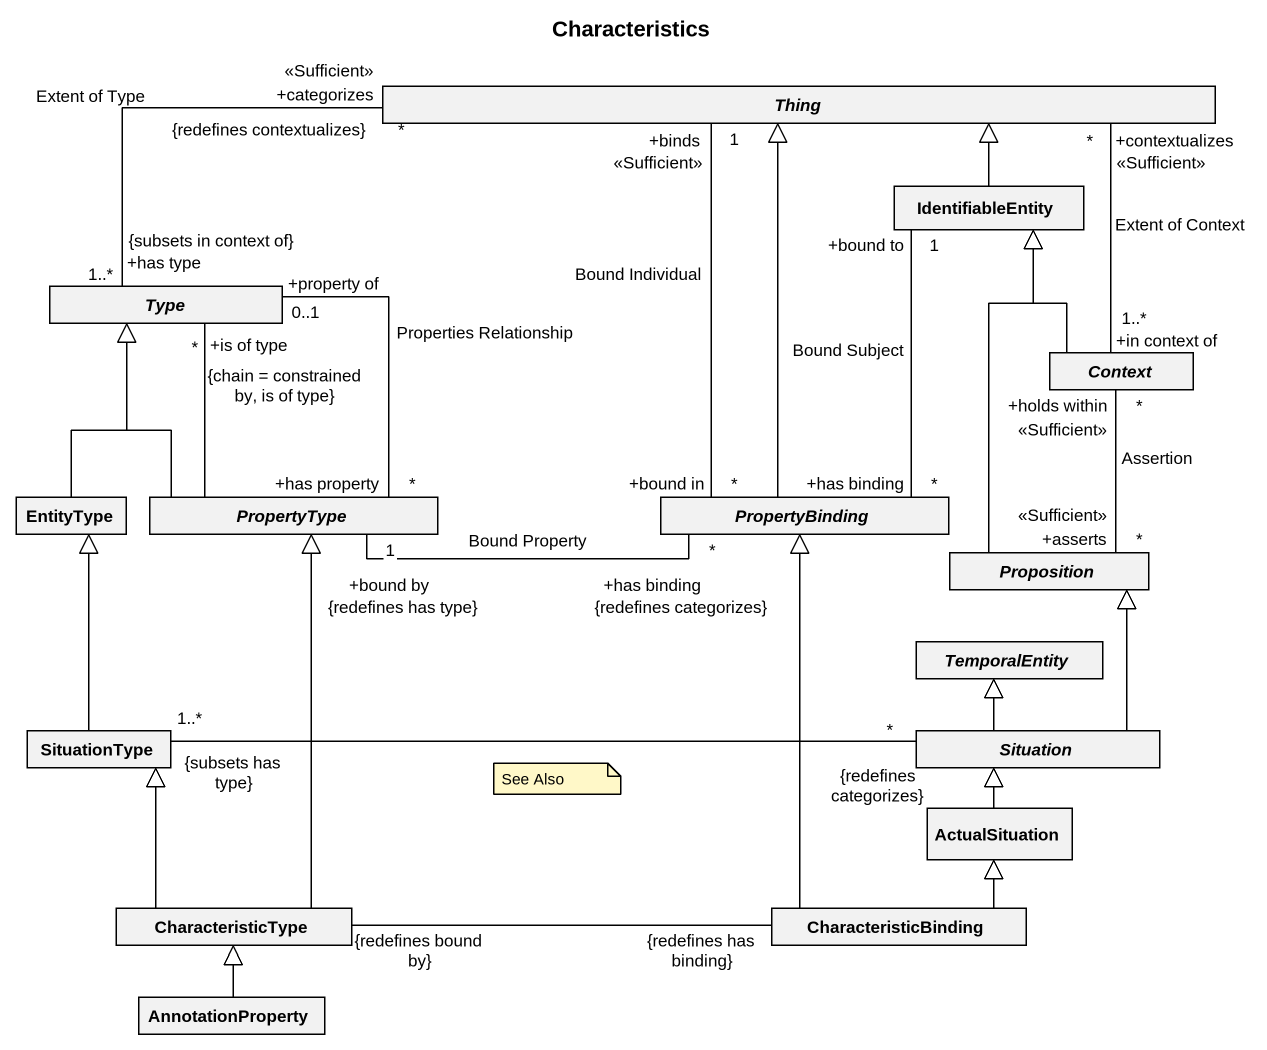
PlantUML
@startuml
title Characteristics
hide circle
hide empty members
abstract class Thing
class IdentifiableEntity
abstract class Type
abstract class Context
class EntityType
abstract class PropertyType
abstract class PropertyBinding
abstract class Proposition
abstract class TemporalEntity
class SituationType
abstract class Situation
class ActualSituation
class CharacteristicType
class CharacteristicBinding
class AnnotationProperty
IdentifiableEntity -left-|> Thing
IdentifiableEntity "+bound to\n1" -- "+has binding\n*" PropertyBinding : Bound Subject
Type "+has type\n1..*\n{subsets in context of}" -right- "+categorizes\n<<Sufficient>>\n*\n{redefines contextualizes}" Thing : Extent of Type
Type "+property of\n0..1" -- "+has property\n*" PropertyType : Properties Relationship
Context "+in context of\n1..*" -up- "+contextualizes\n<<Sufficient>>\n*" Thing : Extent of Context
Context -up-|> IdentifiableEntity
Context "+holds within\n<<Sufficient>>\n*" -- "+asserts\n<<Sufficient>>\n*" Proposition : Assertion
EntityType -up-|> Type
PropertyType -up- "+is of type\n*\n{chain = constrained by, is of type}" Type
PropertyType -up-|> Type
PropertyType "+bound by\n1\n{redefines has type}" -right- "+has binding\n*\n{redefines categorizes}" PropertyBinding : Bound Property
PropertyBinding -up-|> Thing
PropertyBinding "+bound in\n*" -up- "+binds\n<<Sufficient>>\n1" Thing : Bound Individual
Proposition -up-|> IdentifiableEntity
SituationType -up-|> EntityType
SituationType "1..*\n{subsets has type}" -right- "*\n{redefines categorizes}" Situation
Situation -up-|> Proposition
Situation -up-|> TemporalEntity
ActualSituation -up-|> Situation
CharacteristicType -up-|> PropertyType
CharacteristicType -up-|> SituationType
CharacteristicType "{redefines bound by}" -right- "{redefines has binding}" CharacteristicBinding
CharacteristicBinding -up-|> PropertyBinding
CharacteristicBinding -up-|> ActualSituation
AnnotationProperty -up-|> CharacteristicType
note as N1
  See Also
end note
@enduml
